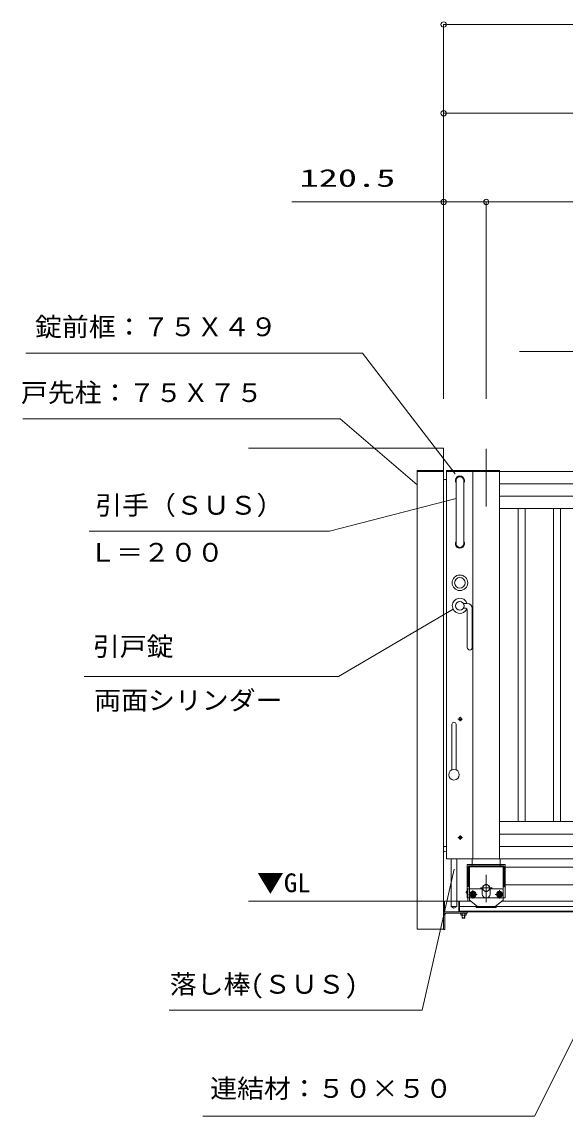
# Model space of a CAD drawing. Units: millimetres, scale not verified. Extents: x -41262 to 41888, y -7064 to 7244.
# Drawn here: x -34379 to -32841, y -880 to 2213 of the extents above; entities that cross this region are included whole.
import ezdxf
from ezdxf.enums import TextEntityAlignment as Align

# ---------------------------------------------------------------- set-up
doc = ezdxf.new("R2010")
doc.units = ezdxf.units.MM
doc.header["$LTSCALE"] = 29
doc.linetypes.add('CHAIN2', pattern=[12, 9, -1, 1, -1])
doc.linetypes.add('DASHED1', pattern=[1.8, 1.2, -0.6])
doc.layers.add('0-0_0', color=7, linetype='Continuous', lineweight=9)
doc.layers.add('0-1_USER1', color=7, linetype='Continuous', lineweight=9)
doc.styles.add('ＭＳ ゴシック', font='')
doc.styles.get('ＭＳ ゴシック').set_extended_font_data('MS Gothic')

msp = doc.modelspace()

# ---------------------------------------------------------------- linework, layer by layer
at = {"layer": '0-0_0'}
for p, q in [((-33737.18, 1008.43), (-33185.13, 1008.43)), ((-33185.13, 1008.43), (-33185.13, 944.97))]:
    msp.add_line(p, q, dxfattribs=at)
at = {"layer": '0-1_USER1'}
for p, q in [((-33185.13, 2205.51), (-33185.13, 1147.45)), ((-30185.13, 2205.51), (-33185.13, 2205.51)), ((-33185.13, 1954.79), (-33185.13, 1147.45)), ((-30013.61, 1954.79), (-33185.13, 1954.79)), ((-33064.63, 1704.07), (-33614.94, 1704.07)), ((-33185.13, 1704.07), (-33185.13, 1147.45)), ((-31464.64, 1704.07), (-33064.63, 1704.07)), ((-33064.63, 1704.07), (-33064.63, 1147.45)), ((-33414.66, 1276.68), (-34367.34, 1276.68)), ((-33414.66, 1276.68), (-33152.5, 935.57)), ((-32970.04, 1281.64), (-32320.4, 1281.64)), ((-34375.97, 1091.41), (-33478.36, 1091.41)), ((-33478.36, 1091.41), (-33260.13, 904.48)), ((-33260.13, 942.43), (-33260.13, -351.87)), ((-33185.13, 942.43), (-33260.13, 942.43)), ((-33185.13, 944.97), (-33185.13, 942.43)), ((-33185.13, 942.43), (-33185.13, -272.57)), ((-33102.13, 944.97), (-33177.13, 944.97)), ((-33177.13, 944.97), (-33177.13, 942.43)), ((-33102.13, 942.43), (-33177.13, 942.43)), ((-33177.13, 942.43), (-33177.13, -152.55)), ((-33102.13, 942.43), (-31502.13, 942.43)), ((-33102.13, 942.43), (-33102.13, -152.55)), ((-33027.13, 944.97), (-33027.13, 942.43)), ((-33027.13, 942.43), (-33027.13, -152.55)), ((-33185.13, 917.55), (-33185.13, 907.31)), ((-33183.25, 919.55), (-33177.13, 919.93)), ((-33177.13, 919.93), (-33177.13, 904.93)), ((-33150.13, 738.43), (-33150.13, 916.43)), ((-33128.13, 916.43), (-33128.13, 738.43)), ((-31542.81, 907.4), (-33027.13, 907.4)), ((-31583.01, 872.4), (-33027.13, 872.4)), ((-33507.79, 773.33), (-33150.13, 865.88)), ((-33027.13, 837.43), (-31502.13, 837.43)), ((-32974.63, 837.43), (-32974.63, -47.55)), ((-32954.63, 837.43), (-32954.63, -47.55)), ((-32874.63, 837.43), (-32874.63, -47.55)), ((-32854.63, 837.43), (-32854.63, -47.55)), ((-34187.83, 773.33), (-33507.79, 773.33)), ((-33129.38, 569.43), (-33119.13, 569.43)), ((-33482.98, 362.42), (-33158.61, 553.32)), ((-33129.38, 555.43), (-33122.13, 555.43)), ((-33118.13, 444.43), (-33118.13, 551.43)), ((-33104.13, 444.43), (-33104.13, 554.43)), ((-33482.98, 362.42), (-34202.04, 362.42)), ((-33161.83, 98.7), (-33161.83, 227.45)), ((-33149.83, 98.7), (-33149.83, 227.45)), ((-31502.13, -47.55), (-33027.13, -47.55)), ((-31542.81, -82.57), (-33027.13, -82.57)), ((-33185.13, -119.93), (-33185.13, -130.17)), ((-33183.25, -117.93), (-33177.13, -117.55)), ((-33177.13, -117.55), (-33177.13, -132.55)), ((-31583.01, -117.57), (-33027.13, -117.57)), ((-33177.13, -132.55), (-33183.25, -132.17)), ((-33102.13, -152.55), (-33177.13, -152.55)), ((-33104.13, -153.55), (-33104.13, -172.07)), ((-33026.13, -152.55), (-33103.13, -152.55)), ((-33027.13, -152.55), (-33102.13, -152.55)), ((-33027.13, -152.55), (-30102.13, -152.55)), ((-33025.13, -153.55), (-33025.13, -172.07)), ((-33245.76, -580.97), (-33155.23, -181.61)), ((-33118.65, -169.07), (-33118.65, -262.57)), ((-33115.65, -175.07), (-33115.65, -232.05)), ((-33115.65, -179.3), (-33115.65, -190.84)), ((-33112.65, -172.07), (-33016.61, -172.07)), ((-33016.61, -175.07), (-33112.65, -175.07)), ((-33112.65, -175.07), (-33112.65, -232.05)), ((-33112.13, -175.07), (-33112.13, -239.57)), ((-33017.13, -175.07), (-33017.13, -239.57)), ((-33016.61, -175.07), (-33016.61, -232.05)), ((-33013.61, -175.07), (-33013.61, -232.05)), ((-33013.61, -176.63), (-31515.65, -176.63)), ((-33115.65, -216.3), (-33115.65, -227.83)), ((-32928.21, -880), (-32593.47, -213.07)), ((-33121.26, -245.82), (-33121.26, -247.45)), ((-33118.76, -243.57), (-33119.13, -243.57)), ((-33117.13, -237.57), (-33118.76, -237.57)), ((-33118.76, -255.57), (-33118.76, -237.57)), ((-33117.13, -237.57), (-33112.13, -237.57)), ((-33115.65, -232.05), (-33112.65, -232.05)), ((-33112.13, -269.57), (-33112.13, -239.57)), ((-33075.63, -237.57), (-33110.13, -237.57)), ((-33075.63, -237.57), (-33075.63, -252.57)), ((-33064.63, -224.07), (-33074.15, -229.57)), ((-33074.15, -229.57), (-33074.15, -240.57)), ((-33074.15, -240.57), (-33064.63, -246.07)), ((-33055.1, -229.57), (-33064.63, -224.07)), ((-33064.63, -246.07), (-33055.1, -240.57)), ((-33055.1, -240.57), (-33055.1, -229.57)), ((-33053.63, -237.57), (-33019.13, -237.57)), ((-33053.63, -237.57), (-33053.63, -252.57)), ((-33027.13, -245.87), (-33033.63, -249.62)), ((-33020.63, -249.62), (-33027.13, -245.87)), ((-33017.13, -269.57), (-33017.13, -239.57)), ((-33013.61, -232.05), (-33016.61, -232.05)), ((-33013.61, -226.63), (-31515.65, -226.63)), ((-33108.38, -272.57), (-33737.18, -272.57)), ((-33185.13, -272.57), (-33185.13, -351.87)), ((-33183.13, -273.57), (-33183.13, -300.87)), ((-33142.13, -302.87), (-33142.13, -273.57)), ((-33140.13, -302.87), (-33140.13, -272.57)), ((-33140.13, -302.87), (-33140.13, -273.57)), ((-33118.76, -249.57), (-33119.13, -249.57)), ((-33118.76, -255.57), (-33117.13, -255.57)), ((-33112.13, -269.57), (-33089.63, -287.57)), ((-33112.13, -272.57), (-33112.13, -269.57)), ((-33108.63, -257.12), (-33108.63, -249.62)), ((-33102.13, -260.88), (-33108.63, -257.12)), ((-33106.63, -256.37), (-33106.63, -250.37)), ((-33095.63, -257.12), (-33102.13, -260.88)), ((-33097.63, -256.37), (-33097.63, -250.37)), ((-33095.63, -249.62), (-33095.63, -257.12)), ((-33078.63, -262.57), (-33050.63, -262.57)), ((-33017.13, -269.57), (-33039.63, -287.57)), ((-33033.63, -249.62), (-33033.63, -257.12)), ((-33033.63, -257.12), (-33027.13, -260.88)), ((-33031.63, -256.37), (-33031.63, -250.37)), ((-33022.63, -256.37), (-33022.63, -250.37)), ((-33020.88, -272.57), (-31508.38, -272.57)), ((-33179.13, -305.87), (-33182.13, -308.87)), ((-33182.13, -317.57), (-33182.13, -308.87)), ((-33181.13, -302.87), (-33142.13, -302.87)), ((-33119.13, -305.87), (-33179.13, -305.87)), ((-33163.83, -287.55), (-33147.83, -287.55)), ((-28040.08, -287.57), (-33140.13, -287.57)), ((-33140.13, -300.87), (-28040.08, -300.87)), ((-33140.13, -302.87), (-28043.53, -302.87)), ((-33140.13, -302.87), (-33119.13, -302.87)), ((-33136.63, -305.87), (-33136.63, -311.65)), ((-33132.88, -305.87), (-33132.88, -311.65)), ((-33125.38, -305.87), (-33125.38, -311.65)), ((-33121.63, -305.87), (-33121.63, -311.65)), ((-33118.13, -304.87), (-33118.13, -303.87)), ((-33092.63, -287.57), (-33092.63, -290.57)), ((-33092.63, -287.57), (-33036.63, -287.57)), ((-33092.63, -290.57), (-33036.63, -290.57)), ((-33036.63, -287.57), (-33036.63, -290.57)), ((-33182.13, -342.57), (-33182.13, -318.17)), ((-33123.51, -312.37), (-33134.76, -312.37)), ((-33133.13, -312.37), (-33133.13, -319.37)), ((-33125.13, -319.37), (-33133.13, -319.37)), ((-33133.13, -319.37), (-33131.93, -320.57)), ((-33132.51, -312.37), (-33132.51, -320)), ((-33126.33, -320.57), (-33131.93, -320.57)), ((-33125.13, -319.37), (-33126.33, -320.57)), ((-33125.76, -312.37), (-33125.76, -320)), ((-33125.13, -312.37), (-33125.13, -319.37)), ((-33260.13, -351.87), (-33185.13, -351.87)), ((-33184.13, -352.87), (-33183.13, -352.87)), ((-33182.13, -351.87), (-33182.13, -343.17)), ((-33961.93, -580.97), (-33245.76, -580.97)), ((-33866.23, -880), (-32928.21, -880))]:
    msp.add_line(p, q, dxfattribs=at)
at = {"layer": '0-1_USER1', "linetype": 'CHAIN2'}
for p, q in [((-33064.63, 843.43), (-33064.63, 1006.08)), ((-33138.33, 248.7), (-33138.33, 236.2)), ((-33132.08, 242.45), (-33144.58, 242.45)), ((-33132.08, -92.57), (-33144.58, -92.57)), ((-33138.33, -98.82), (-33138.33, -86.32)), ((-33064.63, -275.57), (-33064.63, -197.55)), ((-33102.13, -241.63), (-33102.13, -265.11)), ((-33047.82, -235.07), (-33081.15, -235.07)), ((-33027.12, -241.63), (-33027.12, -265.11)), ((-33113.87, -253.37), (-33090.39, -253.37)), ((-33015.39, -253.37), (-33038.87, -253.37))]:
    msp.add_line(p, q, dxfattribs=at)
at = {"layer": '0-1_USER1', "linetype": 'DASHED1'}
for p, q in [((-33089.63, -287.57), (-33089.63, -290.57)), ((-33039.63, -287.57), (-33039.63, -290.57))]:
    msp.add_line(p, q, dxfattribs=at)
at = {"layer": '0-1_USER1'}
for points in [[(-33185.13, 944.97), (-33260.13, 944.97), (-33260.13, 942.43)], [(-33027.13, 944.97), (-33102.13, 944.97), (-33102.13, 942.43)], [(-33163.83, -152.55), (-33163.83, -287.55), (-33155.83, -292.55)], [(-33147.83, -152.55), (-33147.83, -287.55), (-33155.83, -292.55)], [(-33118.65, -169.07), (-33010.61, -169.07), (-33010.61, -262.57), (-33118.65, -262.57)], [(-33117.13, -237.57), (-33117.13, -272.57), (-33112.13, -272.57)], [(-33108.63, -249.62), (-33102.13, -245.87), (-33095.63, -249.62)], [(-33027.13, -260.88), (-33020.63, -257.12), (-33020.63, -249.62)]]:
    msp.add_lwpolyline(points, dxfattribs=at)
for centre, radius in [((-33139.13, 627.43), 22), ((-33139.13, 627.43), 15), ((-33139.13, 562.43), 12), ((-33138.33, 242.45), 4.25), ((-33155.83, 84.95), 15), ((-33138.33, -92.57), 4.25), ((-33102.13, -253.37), 8.5), ((-33102.13, -253.37), 6.25), ((-33064.63, -235.07), 9.53), ((-33027.13, -253.37), 8.5), ((-33027.13, -253.37), 6.25)]:
    msp.add_circle(centre, radius, dxfattribs=at)
at = {"layer": '0-1_USER1', "linetype": 'DASHED1'}
for centre in [(-33102.13, -253.37), (-33027.13, -253.37)]:
    msp.add_circle(centre, 4, dxfattribs=at)
at = {"layer": '0-1_USER1'}
for centre, radius, start, end in [((-33185.13, 2205.51), 7.5, 0, 180), ((-33185.13, 2205.51), 7.5, 180, 0), ((-33185.13, 1954.79), 7.5, 0, 180), ((-33185.13, 1954.79), 7.5, 180, 0), ((-33185.13, 1704.07), 7.5, 0, 180), ((-33185.13, 1704.07), 7.5, 180, 0), ((-33064.63, 1704.07), 7.5, 0, 180), ((-33064.63, 1704.07), 7.5, 0, 180), ((-33064.63, 1704.07), 7.5, 180, 0), ((-33064.63, 1704.07), 7.5, 180, 0), ((-33139.13, 916.43), 13, 327.796, 212.204), ((-33183.13, 917.55), 2, 93.576, 180), ((-33139.13, 916.43), 11, 0, 180), ((-33139.13, 738.43), 13, 147.796, 32.204), ((-33139.13, 738.43), 11, 180, 0), ((-33139.13, 562.43), 21.5, 18.991, 337.542), ((-33119.13, 554.43), 15, 0, 90), ((-33122.13, 551.43), 4, 0, 90), ((-33111.13, 444.43), 7, 180, 0), ((-33155.83, 227.45), 6, 0, 180), ((-33183.13, -119.93), 2, 93.576, 180), ((-33183.13, -130.17), 2, 180, 266.424), ((-33103.13, -153.55), 1, 90, 180), ((-33026.13, -153.55), 1, 0, 90), ((-33112.65, -175.07), 3, 90, 180), ((-33016.61, -175.07), 3, 0, 90), ((-33119.13, -245.82), 2.12, 90, 180), ((-33110.13, -239.57), 2, 90, 180), ((-33102.13, -250.37), 4.5, 0, 180), ((-33027.13, -250.37), 4.5, 0, 180), ((-33019.13, -239.57), 2, 0, 90), ((-33184.13, -273.57), 1, 360, 180), ((-33141.13, -273.57), 1, 360, 180), ((-33119.13, -247.45), 2.12, 180, 270), ((-33102.13, -256.37), 4.5, 180, 0), ((-33064.63, -252.57), 11, 180, 0), ((-33027.13, -256.37), 4.5, 180, 0), ((-33181.13, -300.87), 2, 180, 270), ((-33129.13, -302.87), 0.3, 180, 0), ((-33119.13, -303.87), 1, 0, 90), ((-33119.13, -304.87), 1, 270, 0), ((-33182.13, -317.87), 0.3, 90, 270), ((-33134.76, -309.57), 2.8, 227.92498, 312.07502), ((-33129.13, -302.28), 10.09, 248.19745, 291.80255), ((-33123.51, -309.57), 2.8, 227.92498, 312.07502), ((-33184.13, -351.87), 1, 180, 270), ((-33183.13, -351.87), 1, 270, 0), ((-33182.13, -342.87), 0.3, 90, 270)]:
    msp.add_arc(centre, radius, start, end, dxfattribs=at)

# ---------------------------------------------------------------- texts
at = {"layer": '0-1_USER1', "style": 'ＭＳ ゴシック'}
for s, height, width, p in [('120.5', 49.82, 1.6, (-33592.89, 1732.06)), ('錠前框：７５Ｘ４９', 53.14, 1.05, (-34341.46, 1308.56)), ('戸先柱：７５Ｘ７５', 53.14, 1.05, (-34381.33, 1122.55)), ('引手（ＳＵＳ）', 53.14, 1.05, (-34171.21, 804.14)), ('Ｌ＝２００', 53.14, 1.05, (-34187.9, 671.05)), ('引戸錠', 53.14, 1.05, (-34177.88, 405.03)), ('両面シリンダー', 53.14, 1.05, (-34174, 252.93)), ('▼GL', 53.14, 1.05, (-33713.49, -263)), ('落し棒(ＳＵＳ)', 53.14, 1.05, (-33960.04, -549.82)), ('連結材：５０×５０', 53.14, 1.05, (-33845.87, -844.33))]:
    msp.add_text(s, height=height, dxfattribs=dict(at, width=width)).set_placement(p, align=Align.BOTTOM_LEFT)

doc.saveas('drawing.dxf')
